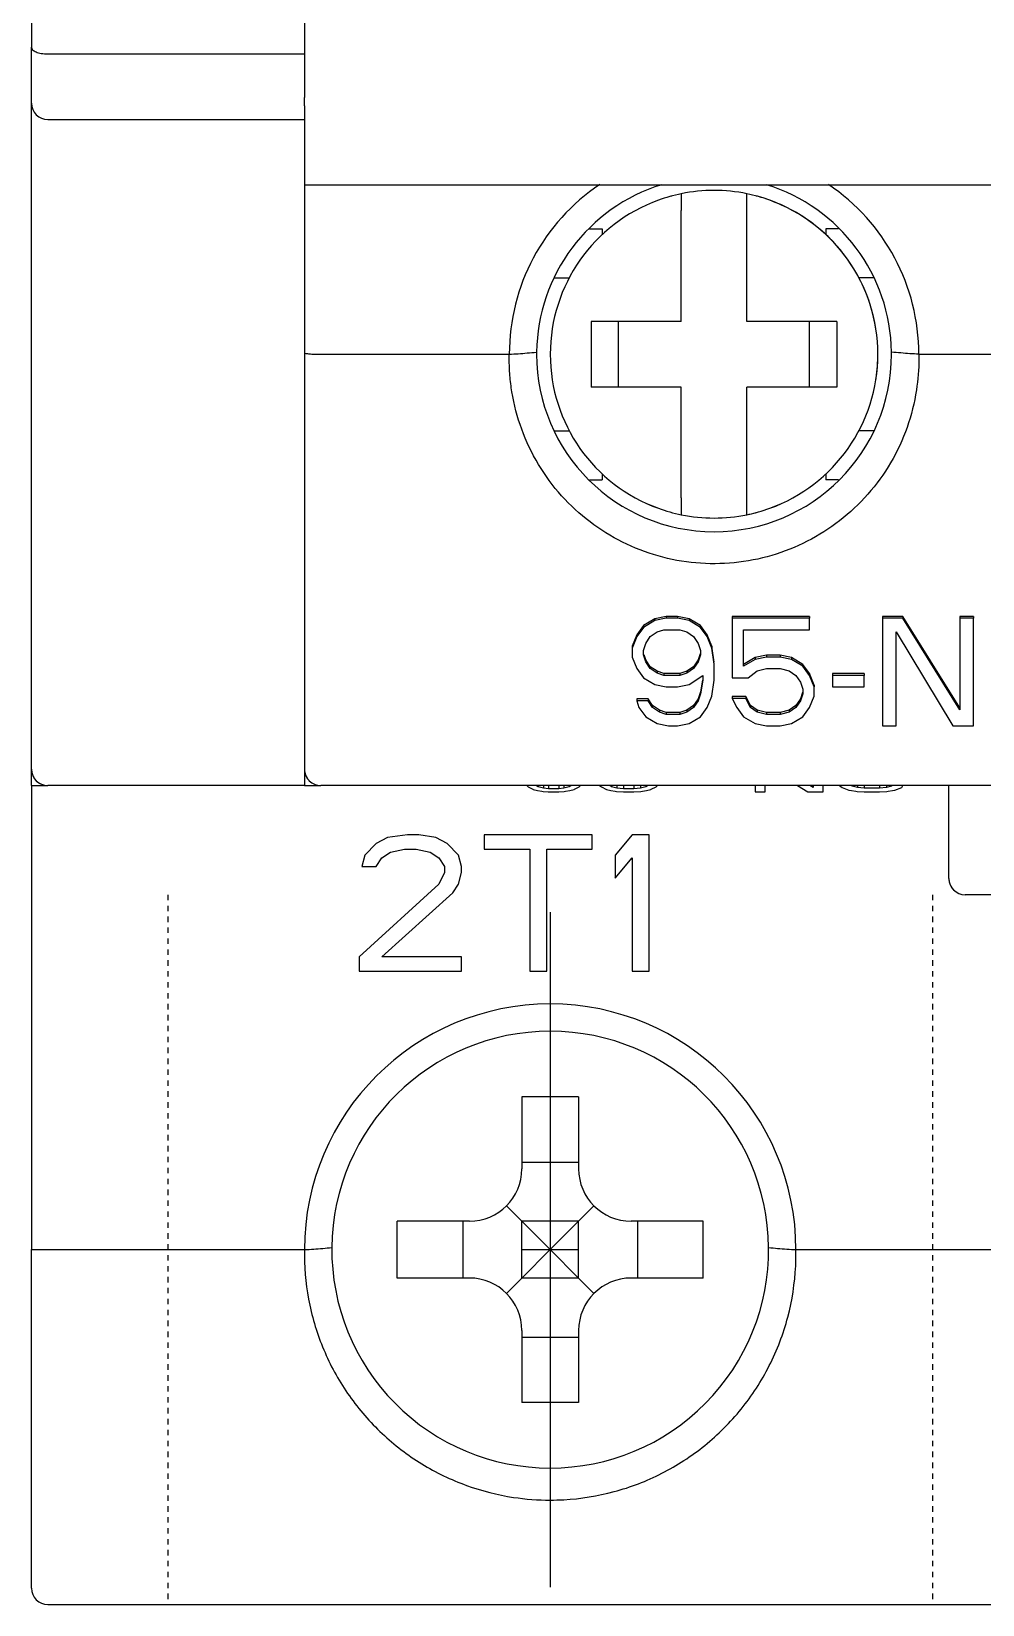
# Model space of a CAD drawing. Header units: millimetres. Extents: x 0 to 55, y 0 to 80.6.
# Drawn here: x 0 to 17.42, y 0 to 28.81 of the extents above; entities that cross this region are included whole.
import ezdxf

# ---------------------------------------------------------------- set-up
doc = ezdxf.new("R2010")
doc.units = ezdxf.units.MM
doc.linetypes.add('HIDDEN', pattern=[0.375, 0.25, -0.125])

# ---------------------------------------------------------------- blocks, each defined once
blk = doc.blocks.new('MT-63')
at = {"color": 7, "linetype": 'Continuous'}
for p, q in [((-0.3, 59.5), (-0.3, 28.524)), ((4.7, 43.1), (4.7, 28.4)), ((-0.3, 27.5), (-0.3, 28.524)), ((-0.3, 27.5), (-0.3, 28.524)), ((0, 28.4), (4.7, 28.4)), ((4.7, 28.4), (4.7, 27.602)), ((-0.3, 22.926), (-0.3, 27.5)), ((-0.3, 22.926), (-0.3, 27.5)), ((4.7, 27.452), (4.7, 27.602)), ((4.7, 27.452), (4.7, 27.2)), ((0, 27.2), (4.7, 27.2)), ((4.7, 27.2), (4.7, 26.85)), ((4.7, 26.85), (4.7, 26.167)), ((4.7, 26.167), (4.7, 26.067)), ((4.7, 26.067), (4.7, 26)), ((4.7, 26), (26.4, 26)), ((4.7, 26), (4.7, 22.926)), ((11.6, 25.839), (11.6, 25.532)), ((12.8, 25.532), (12.8, 25.839)), ((11.6, 23.5), (11.6, 25.532)), ((12.8, 23.5), (12.8, 25.532)), ((9.918, 25.2), (10.15, 25.2)), ((10.15, 25.2), (10.15, 25.09)), ((14.481, 25.2), (14.25, 25.2)), ((14.25, 25.2), (14.25, 25.09)), ((9.282, 24.3), (9.55, 24.3)), ((15.118, 24.3), (14.85, 24.3)), ((11.6, 23.5), (9.95, 23.5)), ((9.95, 23.5), (9.95, 22.3)), ((10.45, 22.3), (10.45, 23.5)), ((14.45, 23.5), (12.8, 23.5)), ((13.95, 22.3), (13.95, 23.5)), ((14.45, 23.5), (14.45, 22.3)), ((-0.3, 15.3), (-0.3, 22.926)), ((4.7, 22.926), (4.7, 22.9)), ((4.7, 22.9), (4.7, 22.887)), ((4.7, 22.887), (4.7, 22.874)), ((4.7, 22.874), (4.7, 15.3)), ((5, 22.9), (8.451, 22.9)), ((15.949, 22.9), (18.451, 22.9)), ((11.6, 22.3), (9.95, 22.3)), ((11.6, 20.268), (11.6, 22.3)), ((12.8, 20.268), (12.8, 22.3)), ((14.45, 22.3), (12.8, 22.3)), ((9.283, 21.5), (9.55, 21.5)), ((15.117, 21.5), (14.85, 21.5)), ((9.919, 20.6), (10.15, 20.6)), ((10.15, 20.71), (10.15, 20.6)), ((14.25, 20.71), (14.25, 20.6)), ((14.481, 20.6), (14.25, 20.6)), ((11.6, 20.268), (11.6, 19.961)), ((12.8, 19.961), (12.8, 20.268)), ((10.908, 17.931), (10.783, 17.763)), ((10.908, 17.896), (10.783, 17.729)), ((11.117, 18.057), (10.908, 17.931)), ((11.117, 18.022), (10.908, 17.896)), ((10.908, 17.931), (10.908, 17.896)), ((11.325, 18.099), (11.117, 18.057)), ((11.325, 18.064), (11.117, 18.022)), ((11.117, 18.057), (11.117, 18.022)), ((11.325, 18.099), (11.325, 18.064)), ((11.533, 18.099), (11.325, 18.099)), ((11.533, 18.064), (11.325, 18.064)), ((11.533, 18.099), (11.533, 18.064)), ((11.742, 18.057), (11.533, 18.099)), ((11.742, 18.022), (11.533, 18.064)), ((11.742, 18.057), (11.742, 18.022)), ((11.95, 17.931), (11.742, 18.057)), ((11.95, 17.896), (11.742, 18.022)), ((11.95, 17.931), (11.95, 17.896)), ((12.075, 17.763), (11.95, 17.931)), ((12.075, 17.729), (11.95, 17.896)), ((12.533, 18.099), (12.533, 18.064)), ((13.95, 18.099), (12.533, 18.099)), ((12.533, 18.064), (12.533, 16.974)), ((13.95, 18.064), (12.533, 18.064)), ((13.95, 18.099), (13.95, 18.064)), ((13.95, 17.854), (13.95, 18.064)), ((15.283, 18.099), (15.283, 18.064)), ((15.658, 18.099), (15.283, 18.099)), ((15.283, 18.064), (15.283, 16.094)), ((15.658, 18.064), (15.283, 18.064)), ((16.7, 16.422), (15.658, 18.099)), ((15.658, 18.099), (15.658, 18.064)), ((16.7, 16.388), (15.658, 18.064)), ((16.7, 18.099), (16.7, 18.064)), ((16.95, 18.099), (16.7, 18.099)), ((16.7, 18.064), (16.7, 16.422)), ((16.95, 18.064), (16.7, 18.064)), ((16.95, 18.099), (16.95, 18.064)), ((16.95, 16.094), (16.95, 18.064)), ((10.783, 17.763), (10.7, 17.554)), ((10.783, 17.729), (10.7, 17.519)), ((10.783, 17.763), (10.783, 17.729)), ((10.908, 17.477), (10.95, 17.603)), ((10.95, 17.603), (11.033, 17.729)), ((11.033, 17.729), (11.158, 17.813)), ((11.158, 17.813), (11.283, 17.854)), ((11.283, 17.854), (11.575, 17.854)), ((11.575, 17.854), (11.7, 17.813)), ((11.7, 17.813), (11.825, 17.729)), ((11.825, 17.729), (11.908, 17.603)), ((11.908, 17.603), (11.95, 17.477)), ((12.075, 17.763), (12.075, 17.729)), ((12.158, 17.554), (12.075, 17.763)), ((12.158, 17.519), (12.075, 17.729)), ((12.742, 17.854), (13.95, 17.854)), ((12.742, 17.184), (12.742, 17.854)), ((15.533, 17.813), (16.575, 16.094)), ((15.533, 16.094), (15.533, 17.813)), ((10.7, 17.554), (10.7, 17.519)), ((10.7, 17.519), (10.7, 17.352)), ((10.7, 17.352), (10.783, 17.142)), ((10.908, 17.393), (10.908, 17.477)), ((10.95, 17.268), (10.908, 17.393)), ((10.95, 17.302), (10.919, 17.397)), ((11.033, 17.177), (10.95, 17.302)), ((11.908, 17.302), (11.825, 17.177)), ((11.94, 17.397), (11.908, 17.302)), ((11.95, 17.393), (11.908, 17.268)), ((11.908, 17.302), (11.908, 17.268)), ((11.95, 17.428), (11.94, 17.397)), ((11.95, 17.477), (11.95, 17.393)), ((12.158, 17.554), (12.158, 17.519)), ((12.2, 17.261), (12.158, 17.554)), ((12.2, 17.226), (12.158, 17.519)), ((12.95, 17.344), (12.742, 17.219)), ((12.95, 17.31), (12.742, 17.184)), ((13.158, 17.386), (12.95, 17.344)), ((13.158, 17.352), (12.95, 17.31)), ((12.95, 17.344), (12.95, 17.31)), ((13.158, 17.386), (13.158, 17.352)), ((13.408, 17.386), (13.158, 17.386)), ((13.408, 17.352), (13.158, 17.352)), ((13.408, 17.386), (13.408, 17.352)), ((13.617, 17.344), (13.408, 17.386)), ((13.617, 17.31), (13.408, 17.352)), ((13.617, 17.344), (13.617, 17.31)), ((13.825, 17.219), (13.617, 17.344)), ((13.825, 17.184), (13.617, 17.31)), ((10.783, 17.142), (10.908, 16.974)), ((11.033, 17.142), (10.95, 17.268)), ((11.033, 17.177), (11.033, 17.142)), ((11.158, 17.093), (11.033, 17.177)), ((11.158, 17.058), (11.033, 17.142)), ((11.158, 17.093), (11.158, 17.058)), ((11.283, 17.051), (11.158, 17.093)), ((11.283, 17.016), (11.158, 17.058)), ((11.283, 17.051), (11.283, 17.016)), ((11.575, 17.051), (11.283, 17.051)), ((11.575, 17.016), (11.283, 17.016)), ((11.7, 17.093), (11.575, 17.051)), ((11.7, 17.058), (11.575, 17.016)), ((11.575, 17.051), (11.575, 17.016)), ((11.825, 17.177), (11.7, 17.093)), ((11.825, 17.142), (11.7, 17.058)), ((11.7, 17.093), (11.7, 17.058)), ((11.742, 16.849), (11.992, 17.016)), ((11.908, 17.268), (11.825, 17.142)), ((11.825, 17.177), (11.825, 17.142)), ((11.992, 17.016), (11.992, 16.932)), ((12.2, 16.932), (12.2, 17.226)), ((12.825, 16.974), (12.992, 17.1)), ((12.992, 17.1), (13.158, 17.142)), ((13.158, 17.142), (13.408, 17.142)), ((13.408, 17.142), (13.575, 17.1)), ((13.575, 17.1), (13.7, 17.016)), ((13.7, 17.016), (13.783, 16.891)), ((13.825, 17.219), (13.825, 17.184)), ((13.95, 17.051), (13.825, 17.219)), ((13.95, 17.016), (13.825, 17.184)), ((13.95, 17.051), (13.95, 17.016)), ((14.033, 16.841), (13.95, 17.051)), ((14.033, 16.807), (13.95, 17.016)), ((14.367, 17.051), (14.367, 17.016)), ((14.95, 17.051), (14.367, 17.051)), ((14.367, 17.016), (14.367, 16.807)), ((14.95, 17.016), (14.367, 17.016)), ((14.95, 17.051), (14.95, 17.016)), ((14.95, 16.807), (14.95, 17.016)), ((10.908, 16.974), (11.117, 16.849)), ((11.117, 16.849), (11.325, 16.807)), ((11.325, 16.807), (11.533, 16.807)), ((11.533, 16.807), (11.742, 16.849)), ((11.95, 16.716), (11.908, 16.59)), ((11.986, 16.933), (11.95, 16.716)), ((11.992, 16.932), (11.95, 16.681)), ((11.95, 16.716), (11.95, 16.681)), ((12.158, 16.639), (12.2, 16.932)), ((12.533, 16.974), (12.825, 16.974)), ((13.783, 16.891), (13.825, 16.765)), ((13.825, 16.716), (13.815, 16.684)), ((13.825, 16.765), (13.825, 16.681)), ((14.033, 16.841), (14.033, 16.807)), ((14.033, 16.639), (14.033, 16.807)), ((14.367, 16.807), (14.95, 16.807)), ((10.783, 16.59), (10.783, 16.555)), ((10.992, 16.59), (10.783, 16.59)), ((10.783, 16.555), (10.825, 16.43)), ((10.992, 16.555), (10.783, 16.555)), ((10.825, 16.43), (10.95, 16.262)), ((10.992, 16.59), (10.992, 16.555)), ((11.075, 16.464), (10.992, 16.59)), ((11.075, 16.43), (10.992, 16.555)), ((11.075, 16.464), (11.075, 16.43)), ((11.2, 16.381), (11.075, 16.464)), ((11.2, 16.346), (11.075, 16.43)), ((11.825, 16.464), (11.7, 16.381)), ((11.825, 16.43), (11.7, 16.346)), ((11.908, 16.59), (11.825, 16.464)), ((11.908, 16.555), (11.825, 16.43)), ((11.825, 16.464), (11.825, 16.43)), ((11.95, 16.681), (11.908, 16.555)), ((11.908, 16.59), (11.908, 16.555)), ((11.95, 16.262), (12.075, 16.43)), ((12.075, 16.43), (12.158, 16.639)), ((12.533, 16.632), (12.533, 16.597)), ((12.783, 16.632), (12.533, 16.632)), ((12.533, 16.597), (12.617, 16.43)), ((12.783, 16.597), (12.533, 16.597)), ((12.617, 16.43), (12.742, 16.262)), ((12.783, 16.632), (12.783, 16.597)), ((12.867, 16.464), (12.783, 16.632)), ((12.867, 16.43), (12.783, 16.597)), ((12.867, 16.464), (12.867, 16.43)), ((12.992, 16.381), (12.867, 16.464)), ((12.992, 16.346), (12.867, 16.43)), ((13.7, 16.464), (13.575, 16.381)), ((13.7, 16.43), (13.575, 16.346)), ((13.783, 16.59), (13.7, 16.464)), ((13.783, 16.555), (13.7, 16.43)), ((13.7, 16.464), (13.7, 16.43)), ((13.815, 16.684), (13.783, 16.59)), ((13.825, 16.681), (13.783, 16.555)), ((13.783, 16.59), (13.783, 16.555)), ((13.825, 16.262), (13.95, 16.43)), ((13.95, 16.43), (14.033, 16.639)), ((10.95, 16.262), (11.158, 16.136)), ((11.158, 16.136), (11.367, 16.094)), ((11.2, 16.381), (11.2, 16.346)), ((11.325, 16.339), (11.2, 16.381)), ((11.325, 16.304), (11.2, 16.346)), ((11.325, 16.339), (11.325, 16.304)), ((11.575, 16.339), (11.325, 16.339)), ((11.575, 16.304), (11.325, 16.304)), ((11.533, 16.094), (11.742, 16.136)), ((11.7, 16.381), (11.575, 16.339)), ((11.7, 16.346), (11.575, 16.304)), ((11.575, 16.339), (11.575, 16.304)), ((11.7, 16.381), (11.7, 16.346)), ((11.742, 16.136), (11.95, 16.262)), ((12.742, 16.262), (12.95, 16.136)), ((12.95, 16.136), (13.158, 16.094)), ((12.992, 16.381), (12.992, 16.346)), ((13.158, 16.339), (12.992, 16.381)), ((13.158, 16.304), (12.992, 16.346)), ((13.158, 16.339), (13.158, 16.304)), ((13.408, 16.339), (13.158, 16.339)), ((13.408, 16.304), (13.158, 16.304)), ((13.575, 16.381), (13.408, 16.339)), ((13.575, 16.346), (13.408, 16.304)), ((13.408, 16.339), (13.408, 16.304)), ((13.408, 16.094), (13.617, 16.136)), ((13.575, 16.381), (13.575, 16.346)), ((13.617, 16.136), (13.825, 16.262)), ((16.7, 16.422), (16.7, 16.388)), ((11.367, 16.094), (11.533, 16.094)), ((13.158, 16.094), (13.408, 16.094)), ((15.283, 16.094), (15.533, 16.094)), ((16.575, 16.094), (16.95, 16.094)), ((-0.3, 15), (-0.3, 15.3)), ((-0.3, 15), (-0.3, 15.3)), ((-0.3, 15), (-0.3, 15.3)), ((-0.3, 15), (-0.3, 15.3)), ((4.7, 15.3), (4.7, 15.248)), ((-0.3, 15), (-0.3, 6.5)), ((-0.3, 15), (0, 15)), ((4.7, 15), (0, 15)), ((4.7, 15.248), (4.7, 15)), ((4.7, 15), (5, 15)), ((49.4, 15), (5, 15)), ((8.772, 15), (8.794, 14.976)), ((8.981, 14.976), (8.938, 15)), ((8.981, 15), (8.981, 14.976)), ((9.075, 15), (9.075, 14.953)), ((9.169, 15), (9.169, 14.941)), ((9.356, 15), (9.356, 14.941)), ((9.45, 15), (9.45, 14.953)), ((9.544, 15), (9.544, 14.976)), ((9.587, 15), (9.544, 14.976)), ((9.731, 14.976), (9.757, 15)), ((10.105, 15), (10.137, 14.976)), ((10.325, 14.976), (10.292, 15)), ((10.325, 15), (10.325, 14.976)), ((10.419, 15), (10.419, 14.953)), ((10.544, 15), (10.544, 14.941)), ((10.731, 15), (10.731, 14.941)), ((10.856, 15), (10.856, 14.953)), ((10.95, 15), (10.95, 14.976)), ((10.993, 15), (10.95, 14.976)), ((11.137, 14.976), (11.164, 15)), ((12.95, 15), (12.95, 14.883)), ((13.137, 14.883), (13.137, 15)), ((13.727, 15), (13.919, 14.883)), ((14.013, 14.964), (13.952, 15)), ((14.013, 15), (14.013, 14.964)), ((14.2, 14.883), (14.2, 15)), ((14.496, 15), (14.544, 14.964)), ((14.731, 14.987), (14.709, 15)), ((14.731, 15), (14.731, 14.987)), ((14.825, 14.964), (14.731, 14.987)), ((14.825, 15), (14.825, 14.964)), ((14.95, 15), (14.95, 14.953)), ((15.231, 15), (15.231, 14.953)), ((15.356, 15), (15.356, 14.964)), ((15.45, 14.987), (15.356, 14.964)), ((15.45, 15), (15.45, 14.987)), ((15.461, 15), (15.45, 14.987)), ((15.637, 14.964), (15.657, 15)), ((16.5, 13.3), (16.5, 15)), ((8.794, 14.976), (8.88, 14.933)), ((8.88, 14.933), (8.887, 14.929)), ((8.887, 14.929), (8.967, 14.912)), ((8.967, 14.912), (9.044, 14.895)), ((9.075, 14.953), (8.981, 14.976)), ((9.044, 14.895), (9.071, 14.893)), ((9.071, 14.893), (9.165, 14.886)), ((9.169, 14.941), (9.075, 14.953)), ((9.165, 14.886), (9.2, 14.883)), ((9.356, 14.941), (9.169, 14.941)), ((9.2, 14.883), (9.325, 14.883)), ((9.325, 14.883), (9.36, 14.886)), ((9.45, 14.953), (9.356, 14.941)), ((9.36, 14.886), (9.454, 14.893)), ((9.544, 14.976), (9.45, 14.953)), ((9.454, 14.893), (9.481, 14.895)), ((9.481, 14.895), (9.558, 14.912)), ((9.558, 14.912), (9.637, 14.929)), ((9.637, 14.929), (9.645, 14.933)), ((9.645, 14.933), (9.731, 14.976)), ((10.137, 14.976), (10.231, 14.929)), ((10.231, 14.929), (10.311, 14.912)), ((10.311, 14.912), (10.387, 14.895)), ((10.419, 14.953), (10.325, 14.976)), ((10.387, 14.895), (10.414, 14.893)), ((10.414, 14.893), (10.544, 14.883)), ((10.544, 14.941), (10.419, 14.953)), ((10.731, 14.941), (10.544, 14.941)), ((10.544, 14.883), (10.731, 14.883)), ((10.856, 14.953), (10.731, 14.941)), ((10.731, 14.883), (10.861, 14.893)), ((10.95, 14.976), (10.856, 14.953)), ((10.861, 14.893), (10.888, 14.895)), ((10.888, 14.895), (10.964, 14.912)), ((10.964, 14.912), (11.044, 14.929)), ((11.044, 14.929), (11.051, 14.933)), ((11.051, 14.933), (11.137, 14.976)), ((12.95, 14.883), (13.137, 14.883)), ((13.919, 14.883), (14.2, 14.883)), ((14.544, 14.964), (14.669, 14.918)), ((14.669, 14.918), (14.717, 14.909)), ((14.717, 14.909), (14.794, 14.895)), ((14.794, 14.895), (14.82, 14.893)), ((14.82, 14.893), (14.95, 14.883)), ((14.95, 14.953), (14.825, 14.964)), ((15.231, 14.953), (14.95, 14.953)), ((14.95, 14.883), (15.231, 14.883)), ((15.356, 14.964), (15.231, 14.953)), ((15.231, 14.883), (15.362, 14.893)), ((15.362, 14.893), (15.388, 14.895)), ((15.388, 14.895), (15.465, 14.909)), ((15.465, 14.909), (15.512, 14.918)), ((15.512, 14.918), (15.637, 14.964)), ((6.012, 13.94), (5.804, 13.728)), ((6.221, 14.047), (6.012, 13.94)), ((6.585, 14.1), (6.221, 14.047)), ((6.273, 13.781), (6.533, 13.834)), ((6.533, 13.834), (6.742, 13.834)), ((6.794, 14.1), (6.585, 14.1)), ((6.742, 13.834), (7.002, 13.781)), ((7.106, 14.047), (6.794, 14.1)), ((7.315, 13.94), (7.106, 14.047)), ((7.523, 13.728), (7.315, 13.94)), ((7.992, 14.1), (7.992, 13.834)), ((9.971, 14.1), (7.992, 14.1)), ((7.992, 13.834), (8.825, 13.834)), ((8.825, 13.834), (8.825, 11.6)), ((9.137, 11.6), (9.137, 13.834)), ((9.137, 13.834), (9.971, 13.834)), ((9.971, 13.834), (9.971, 14.1)), ((10.7, 14.1), (10.387, 13.728)), ((11.012, 14.1), (10.7, 14.1)), ((11.012, 11.6), (11.012, 14.1)), ((5.804, 13.728), (5.752, 13.515)), ((6.012, 13.515), (6.117, 13.674)), ((6.117, 13.674), (6.273, 13.781)), ((7.002, 13.781), (7.158, 13.674)), ((7.158, 13.674), (7.262, 13.515)), ((7.575, 13.515), (7.523, 13.728)), ((10.387, 13.728), (10.387, 13.302)), ((10.387, 13.302), (10.7, 13.674)), ((10.7, 13.674), (10.7, 11.6)), ((5.752, 13.515), (6.012, 13.515)), ((7.262, 13.409), (7.158, 13.196)), ((7.262, 13.515), (7.262, 13.409)), ((7.523, 13.196), (7.575, 13.409)), ((7.575, 13.409), (7.575, 13.515)), ((7.158, 13.196), (5.7, 11.866)), ((6.117, 11.866), (7.419, 13.036)), ((7.419, 13.036), (7.523, 13.196)), ((17.6, 13), (16.8, 13)), ((17.6, 13), (16.8, 13)), ((5.7, 11.866), (5.7, 11.6)), ((7.575, 11.866), (6.117, 11.866)), ((7.575, 11.6), (7.575, 11.866)), ((5.7, 11.6), (7.575, 11.6)), ((8.825, 11.6), (9.137, 11.6)), ((10.7, 11.6), (11.012, 11.6)), ((8.68, 9.3), (8.68, 7.98)), ((9.72, 9.3), (8.68, 9.3)), ((9.72, 9.3), (9.72, 7.98)), ((8.68, 8.1), (9.72, 8.1)), ((8.399, 7.301), (8.68, 7.02)), ((10.001, 7.301), (9.72, 7.02)), ((6.4, 5.98), (6.4, 7.02)), ((7.72, 7.02), (6.4, 7.02)), ((7.6, 7.02), (7.6, 5.98)), ((8.68, 5.98), (8.68, 7.02)), ((9.72, 7.02), (8.68, 7.02)), ((9.2, 6.5), (8.68, 7.02)), ((9.2, 7.02), (9.2, 6.5)), ((9.2, 6.5), (9.72, 7.02)), ((9.72, 5.98), (9.72, 7.02)), ((12, 7.02), (10.68, 7.02)), ((10.8, 7.02), (10.8, 5.98)), ((12, 5.98), (12, 7.02)), ((-0.3, 0.3), (-0.3, 6.5)), ((-0.3, 6.5), (4.7, 6.5)), ((8.68, 6.5), (9.2, 6.5)), ((9.2, 6.5), (8.68, 5.98)), ((9.2, 6.5), (9.2, 5.98)), ((9.2, 6.5), (9.72, 5.98)), ((9.2, 6.5), (9.72, 6.5)), ((13.7, 6.5), (22.7, 6.5)), ((7.72, 5.98), (6.4, 5.98)), ((8.399, 5.699), (8.68, 5.98)), ((9.72, 5.98), (8.68, 5.98)), ((10.001, 5.699), (9.72, 5.98)), ((12, 5.98), (10.68, 5.98)), ((8.68, 5.02), (8.68, 3.7)), ((8.68, 4.9), (9.72, 4.9)), ((9.72, 5.02), (9.72, 3.7)), ((9.72, 3.7), (8.68, 3.7)), ((0, 0), (54.4, 0))]:
    blk.add_line(p, q, dxfattribs=at)
at = {"linetype": 'HIDDEN', "ltscale": 0.4}
for p, q in [((2.2, 13), (2.2, 0)), ((16.2, 13), (16.2, 0))]:
    blk.add_line(p, q, dxfattribs=at)
blk.add_line((9.2, 12.683), (9.2, 0.317))
at = {"color": 7, "linetype": 'Continuous'}
for centre, radius, start, end in [((0, 27.5), 0.3, 180, 270), ((12.2, 22.9), 3.75, 123.9323, 180), ((12.2, 22.9), 3.25, 107.1428, 179.3231), ((12.2, 22.9), 3.25, 0.6762, 72.8547), ((12.2, 22.9), 3.75, 0, 56.0678), ((12.2, 22.9), 3, 109.8518, 180), ((12.2, 22.9), 3, 109.8543, 180), ((12.2, 22.9), 3, 101.537, 109.8518), ((12.2, 22.9), 3, 101.537, 109.8543), ((12.2, 22.9), 3, 104.9564, 105.6978), ((12.2, 22.9), 3, 78.463, 101.537), ((12.2, 22.9), 3, 70.1482, 78.463), ((12.2, 22.9), 3, 70.1457, 78.463), ((12.2, 22.9), 3, 74.3021, 75.0436), ((12.2, 22.9), 3, 8.8608, 74.3021), ((12.2, 22.9), 3, 0, 70.1482), ((12.2, 22.9), 3, 0, 70.1457), ((12.2, 22.9), 3.25, 179.3231, 180), ((12.2, 22.9), 3.25, 180, 0), ((12.2, 22.9), 3, 180, 250.1482), ((12.2, 22.9), 3, 180, 250.1457), ((12.2, 22.9), 3, 289.8518, 0), ((12.2, 22.9), 3, 289.8543, 0), ((12.2, 22.9), 3, 351.5765, 0), ((12.2, 22.9), 3.25, 0, 0.6762), ((12.2, 22.9), 3, 351.1392, 351.5765), ((12.2, 22.9), 3, 250.1482, 258.463), ((12.2, 22.9), 3, 250.1457, 258.463), ((12.2, 22.9), 3, 258.463, 281.537), ((12.2, 22.9), 3, 281.537, 289.8518), ((12.2, 22.9), 3, 281.537, 289.8543), ((12.2, 22.9), 3, 281.5697, 284.9564), ((12.2, 22.9), 3, 284.9564, 285.6978), ((0, 15.3), 0.3, 180, 200.5017), ((0, 15.3), 0.3, 180, 200.5017), ((0, 15.3), 0.3, 180, 270), ((0, 15.3), 0.3, 180, 270), ((0, 15.3), 0.3, 207.0595, 221.4593), ((0, 15.3), 0.3, 207.0595, 221.4593), ((0, 15.3), 0.3, 221.4593, 228.4738), ((0, 15.3), 0.3, 221.4593, 228.4738), ((0, 15.3), 0.3, 228.4738, 242.835), ((0, 15.3), 0.3, 228.4738, 242.835), ((0, 15.3), 0.3, 249.5105, 270), ((0, 15.3), 0.3, 249.5105, 270), ((5, 15.3), 0.3, 189.8431, 215.7703), ((5, 15.3), 0.3, 189.8211, 200.4493), ((5, 15.3), 0.3, 189.8211, 200.4493), ((5, 15.3), 0.3, 200.4493, 207.0196), ((5, 15.3), 0.3, 200.4493, 207.0196), ((5, 15.3), 0.3, 207.0196, 221.2599), ((5, 15.3), 0.3, 207.0196, 221.2599), ((5, 15.3), 0.3, 215.7703, 225.0696), ((5, 15.3), 0.3, 221.2599, 225), ((5, 15.3), 0.3, 221.2599, 225), ((5, 15.3), 0.3, 225.0696, 270), ((5, 15.3), 0.3, 249.4374, 270), ((5, 15.3), 0.3, 249.4374, 270), ((16.8, 13.3), 0.3, 180, 270), ((16.8, 13.3), 0.3, 180, 202.4408), ((16.8, 13.3), 0.3, 202.4408, 215.0827), ((16.8, 13.3), 0.3, 215.0827, 225.004), ((16.8, 13.3), 0.3, 238.2501, 247.5738), ((9.2, 6.5), 4.5, 0, 180), ((9.2, 6.5), 4, 90, 179.4427), ((9.2, 6.5), 4, 0.5579, 90), ((7.72, 7.98), 0.96, 270, 0), ((10.68, 7.98), 0.96, 180, 270), ((9.2, 6.5), 4, 179.4427, 270), ((9.2, 6.5), 4, 270, 0.5579), ((7.72, 5.02), 0.96, 0, 90), ((10.68, 5.02), 0.96, 90, 180), ((0, 0.3), 0.3, 180, 270)]:
    blk.add_arc(centre, radius, start, end, dxfattribs=at)
for points, knots in [([(-0.3, 28.524), (-0.3, 28.507), (-0.277, 28.468), (-0.209, 28.432), (-0.114, 28.406), (-0.04, 28.4), (0, 28.4)], [0, 0, 0, 0, 0.0503675, 0.1244305, 0.2256445, 0.3455515, 0.3455515, 0.3455515, 0.3455515]), ([(4.7, 22.926), (4.7, 22.918), (4.744, 22.915), (4.766, 22.91), (4.788, 22.908)], [0, 0, 0, 0, 0.02485778, 0.09031206, 0.09031206, 0.09031206, 0.09031206]), ([(4.788, 22.908), (4.82, 22.904), (4.891, 22.902), (4.962, 22.9), (5, 22.9)], [0, 0, 0, 0, 0.0975015, 0.2125397, 0.2125397, 0.2125397, 0.2125397]), ([(8.45, 22.9), (8.504, 22.904), (8.614, 22.907), (8.781, 22.924), (8.893, 22.932), (8.95, 22.938)], [0, 0, 0, 0, 0.1630632, 0.3302503, 0.5017072, 0.5017072, 0.5017072, 0.5017072]), ([(8.45, 22.813), (8.45, 22.828), (8.45, 22.857), (8.45, 22.886), (8.451, 22.9)], [0, 0, 0, 0, 0.04338501, 0.08683577, 0.08683577, 0.08683577, 0.08683577]), ([(15.95, 22.813), (15.95, 22.623), (15.917, 22.198), (15.755, 21.551), (15.453, 20.902), (15.033, 20.321), (14.513, 19.834), (13.916, 19.454), (13.262, 19.194), (12.57, 19.059), (11.865, 19.056), (11.172, 19.184), (10.515, 19.439), (9.914, 19.812), (9.391, 20.295), (8.965, 20.871), (8.657, 21.517), (8.511, 22.077), (8.458, 22.511), (8.45, 22.713), (8.45, 22.813)], [0, 0, 0, 0, 0.569536, 1.274934, 1.989464, 2.704256, 3.411887, 4.11346, 4.813661, 5.514408, 6.215199, 6.915897, 7.616005, 8.317457, 9.024967, 9.73965, 10.45408, 11.159379, 11.463952, 11.764598, 11.764598, 11.764598, 11.764598]), ([(15.95, 22.9), (15.896, 22.904), (15.786, 22.907), (15.619, 22.924), (15.507, 22.932), (15.45, 22.938)], [0, 0, 0, 0, 0.1630559, 0.3302428, 0.5017094, 0.5017094, 0.5017094, 0.5017094]), ([(15.949, 22.9), (15.95, 22.886), (15.95, 22.857), (15.95, 22.828), (15.95, 22.813)], [0, 0, 0, 0, 0.04345153, 0.08683529, 0.08683529, 0.08683529, 0.08683529]), ([(4.7, 6.5), (4.756, 6.504), (4.868, 6.507), (5.035, 6.524), (5.145, 6.534), (5.2, 6.539)], [0, 0, 0, 0, 0.1688199, 0.3361403, 0.5017626, 0.5017626, 0.5017626, 0.5017626]), ([(4.701, 6.5), (4.7, 6.463), (4.698, 6.122), (4.767, 5.476), (5.047, 4.602), (5.497, 3.802), (6.1, 3.109), (6.83, 2.551), (7.65, 2.156), (8.454, 1.952), (8.975, 1.913), (9.2, 1.913)], [0, 0, 0, 0, 0.109941, 1.024271, 1.934687, 2.844402, 3.757569, 4.67338, 5.581322, 6.470029, 7.143946, 7.143946, 7.143946, 7.143946]), ([(9.2, 1.913), (9.282, 1.913), (9.676, 1.924), (10.378, 2.036), (11.258, 2.375), (12.052, 2.889), (12.723, 3.561), (13.243, 4.361), (13.583, 5.255), (13.695, 5.985), (13.701, 6.401), (13.699, 6.5)], [0, 0, 0, 0, 0.246428, 1.181034, 2.116711, 3.054991, 3.997563, 4.945007, 5.89594, 6.846038, 7.143196, 7.143196, 7.143196, 7.143196]), ([(13.2, 6.539), (13.255, 6.534), (13.365, 6.524), (13.532, 6.507), (13.644, 6.504), (13.7, 6.5)], [0, 0, 0, 0, 0.165567, 0.3328874, 0.50176, 0.50176, 0.50176, 0.50176])]:
    blk.add_open_spline(points, degree=3, knots=knots, dxfattribs=at)

msp = doc.modelspace()

# ---------------------------------------------------------------- block references
msp.add_blockref('MT-63', (0.3, 0))

doc.saveas('drawing.dxf')
